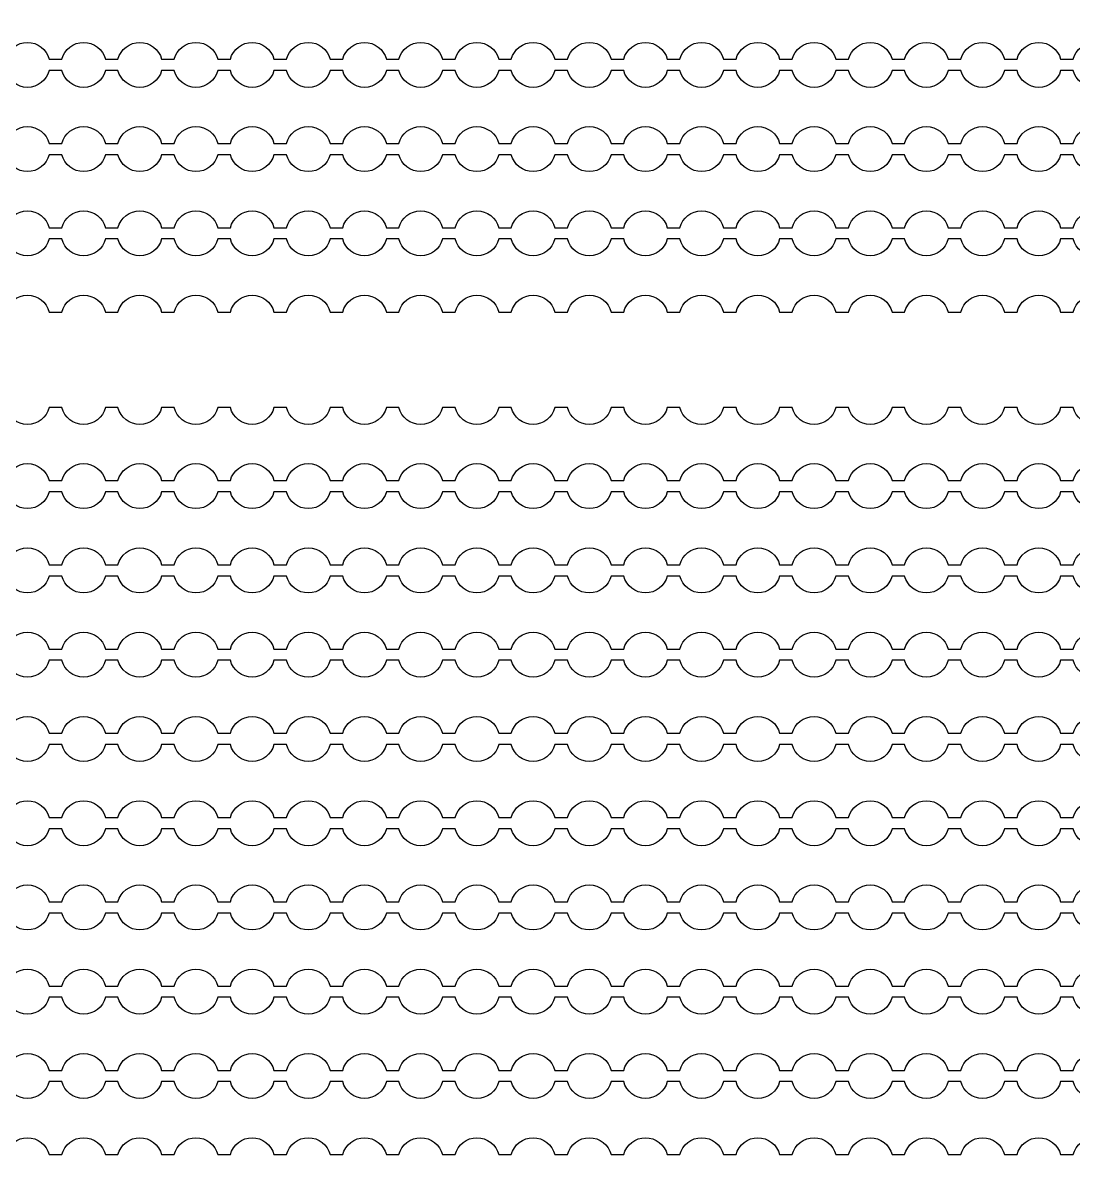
# Model space of a CAD drawing. Extents: x 4056 to 105656, y 4120 to 105720.
# Drawn here: x 64573 to 65508, y 49709 to 50721 of the extents above; entities that cross this region are included whole.
import ezdxf

# ---------------------------------------------------------------- set-up
doc = ezdxf.new("R2010")
doc.units = 13
doc.header["$MEASUREMENT"] = 0
doc.layers.add('Main Layer', color=7, linetype='Continuous', lineweight=0)

msp = doc.modelspace()

# ---------------------------------------------------------------- linework, layer by layer
for points in [[(64557.7, 50688.9, -0.774597), (64596.5, 50688.9), (64607.7, 50688.9, -0.774597), (64646.5, 50688.9), (64657.7, 50688.9, -0.774597), (64696.5, 50688.9), (64707.7, 50688.9, -0.774597), (64746.5, 50688.9), (64757.7, 50688.9, -0.774597), (64796.5, 50688.9), (64807.7, 50688.9, -0.774597), (64846.5, 50688.9), (64857.7, 50688.9, -0.774597), (64896.5, 50688.9), (64907.7, 50688.9, -0.774597), (64946.5, 50688.9), (64957.7, 50688.9, -0.774597), (64996.5, 50688.9), (65007.7, 50688.9, -0.774597), (65046.5, 50688.9), (65057.7, 50688.9, -0.774597), (65096.5, 50688.9), (65107.7, 50688.9, -0.774597), (65146.5, 50688.9), (65157.7, 50688.9, -0.774597), (65196.5, 50688.9), (65207.7, 50688.9, -0.774597), (65246.5, 50688.9), (65257.7, 50688.9, -0.774597), (65296.5, 50688.9), (65307.7, 50688.9, -0.774597), (65346.5, 50688.9), (65357.7, 50688.9, -0.774597), (65396.5, 50688.9), (65407.7, 50688.9, -0.774597), (65446.5, 50688.9), (65457.7, 50688.9, -0.774597), (65496.5, 50688.9), (65507.7, 50688.9, -0.774597), (65546.5, 50688.9)], [(65546.5, 50678.9, -0.774597), (65507.7, 50678.9), (65496.5, 50678.9, -0.774597), (65457.7, 50678.9), (65446.5, 50678.9, -0.774597), (65407.7, 50678.9), (65396.5, 50678.9, -0.774597), (65357.7, 50678.9), (65346.5, 50678.9, -0.774597), (65307.7, 50678.9), (65296.5, 50678.9, -0.774597), (65257.7, 50678.9), (65246.5, 50678.9, -0.774597), (65207.7, 50678.9), (65196.5, 50678.9, -0.774597), (65157.7, 50678.9), (65146.5, 50678.9, -0.774597), (65107.7, 50678.9), (65096.5, 50678.9, -0.774597), (65057.7, 50678.9), (65046.5, 50678.9, -0.774597), (65007.7, 50678.9), (64996.5, 50678.9, -0.774597), (64957.7, 50678.9), (64946.5, 50678.9, -0.774597), (64907.7, 50678.9), (64896.5, 50678.9, -0.774597), (64857.7, 50678.9), (64846.5, 50678.9, -0.774597), (64807.7, 50678.9), (64796.5, 50678.9, -0.774597), (64757.7, 50678.9), (64746.5, 50678.9, -0.774597), (64707.7, 50678.9), (64696.5, 50678.9, -0.774597), (64657.7, 50678.9), (64646.5, 50678.9, -0.774597), (64607.7, 50678.9), (64596.5, 50678.9, -0.774597), (64557.7, 50678.9)], [(64557.7, 50613.9, -0.774597), (64596.5, 50613.9), (64607.7, 50613.9, -0.774597), (64646.5, 50613.9), (64657.7, 50613.9, -0.774597), (64696.5, 50613.9), (64707.7, 50613.9, -0.774597), (64746.5, 50613.9), (64757.7, 50613.9, -0.774597), (64796.5, 50613.9), (64807.7, 50613.9, -0.774597), (64846.5, 50613.9), (64857.7, 50613.9, -0.774597), (64896.5, 50613.9), (64907.7, 50613.9, -0.774597), (64946.5, 50613.9), (64957.7, 50613.9, -0.774597), (64996.5, 50613.9), (65007.7, 50613.9, -0.774597), (65046.5, 50613.9), (65057.7, 50613.9, -0.774597), (65096.5, 50613.9), (65107.7, 50613.9, -0.774597), (65146.5, 50613.9), (65157.7, 50613.9, -0.774597), (65196.5, 50613.9), (65207.7, 50613.9, -0.774597), (65246.5, 50613.9), (65257.7, 50613.9, -0.774597), (65296.5, 50613.9), (65307.7, 50613.9, -0.774597), (65346.5, 50613.9), (65357.7, 50613.9, -0.774597), (65396.5, 50613.9), (65407.7, 50613.9, -0.774597), (65446.5, 50613.9), (65457.7, 50613.9, -0.774597), (65496.5, 50613.9), (65507.7, 50613.9, -0.774597), (65546.5, 50613.9)], [(65546.5, 50603.9, -0.774597), (65507.7, 50603.9), (65496.5, 50603.9, -0.774597), (65457.7, 50603.9), (65446.5, 50603.9, -0.774597), (65407.7, 50603.9), (65396.5, 50603.9, -0.774597), (65357.7, 50603.9), (65346.5, 50603.9, -0.774597), (65307.7, 50603.9), (65296.5, 50603.9, -0.774597), (65257.7, 50603.9), (65246.5, 50603.9, -0.774597), (65207.7, 50603.9), (65196.5, 50603.9, -0.774597), (65157.7, 50603.9), (65146.5, 50603.9, -0.774597), (65107.7, 50603.9), (65096.5, 50603.9, -0.774597), (65057.7, 50603.9), (65046.5, 50603.9, -0.774597), (65007.7, 50603.9), (64996.5, 50603.9, -0.774597), (64957.7, 50603.9), (64946.5, 50603.9, -0.774597), (64907.7, 50603.9), (64896.5, 50603.9, -0.774597), (64857.7, 50603.9), (64846.5, 50603.9, -0.774597), (64807.7, 50603.9), (64796.5, 50603.9, -0.774597), (64757.7, 50603.9), (64746.5, 50603.9, -0.774597), (64707.7, 50603.9), (64696.5, 50603.9, -0.774597), (64657.7, 50603.9), (64646.5, 50603.9, -0.774597), (64607.7, 50603.9), (64596.5, 50603.9, -0.774597), (64557.7, 50603.9)], [(64557.7, 50538.9, -0.774597), (64596.5, 50538.9), (64607.7, 50538.9, -0.774597), (64646.5, 50538.9), (64657.7, 50538.9, -0.774597), (64696.5, 50538.9), (64707.7, 50538.9, -0.774597), (64746.5, 50538.9), (64757.7, 50538.9, -0.774597), (64796.5, 50538.9), (64807.7, 50538.9, -0.774597), (64846.5, 50538.9), (64857.7, 50538.9, -0.774597), (64896.5, 50538.9), (64907.7, 50538.9, -0.774597), (64946.5, 50538.9), (64957.7, 50538.9, -0.774597), (64996.5, 50538.9), (65007.7, 50538.9, -0.774597), (65046.5, 50538.9), (65057.7, 50538.9, -0.774597), (65096.5, 50538.9), (65107.7, 50538.9, -0.774597), (65146.5, 50538.9), (65157.7, 50538.9, -0.774597), (65196.5, 50538.9), (65207.7, 50538.9, -0.774597), (65246.5, 50538.9), (65257.7, 50538.9, -0.774597), (65296.5, 50538.9), (65307.7, 50538.9, -0.774597), (65346.5, 50538.9), (65357.7, 50538.9, -0.774597), (65396.5, 50538.9), (65407.7, 50538.9, -0.774597), (65446.5, 50538.9), (65457.7, 50538.9, -0.774597), (65496.5, 50538.9), (65507.7, 50538.9, -0.774597), (65546.5, 50538.9)], [(65546.5, 50528.9, -0.774597), (65507.7, 50528.9), (65496.5, 50528.9, -0.774597), (65457.7, 50528.9), (65446.5, 50528.9, -0.774597), (65407.7, 50528.9), (65396.5, 50528.9, -0.774597), (65357.7, 50528.9), (65346.5, 50528.9, -0.774597), (65307.7, 50528.9), (65296.5, 50528.9, -0.774597), (65257.7, 50528.9), (65246.5, 50528.9, -0.774597), (65207.7, 50528.9), (65196.5, 50528.9, -0.774597), (65157.7, 50528.9), (65146.5, 50528.9, -0.774597), (65107.7, 50528.9), (65096.5, 50528.9, -0.774597), (65057.7, 50528.9), (65046.5, 50528.9, -0.774597), (65007.7, 50528.9), (64996.5, 50528.9, -0.774597), (64957.7, 50528.9), (64946.5, 50528.9, -0.774597), (64907.7, 50528.9), (64896.5, 50528.9, -0.774597), (64857.7, 50528.9), (64846.5, 50528.9, -0.774597), (64807.7, 50528.9), (64796.5, 50528.9, -0.774597), (64757.7, 50528.9), (64746.5, 50528.9, -0.774597), (64707.7, 50528.9), (64696.5, 50528.9, -0.774597), (64657.7, 50528.9), (64646.5, 50528.9, -0.774597), (64607.7, 50528.9), (64596.5, 50528.9, -0.774597), (64557.7, 50528.9)], [(64557.7, 50463.9, -0.774597), (64596.5, 50463.9), (64607.7, 50463.9, -0.774597), (64646.5, 50463.9), (64657.7, 50463.9, -0.774597), (64696.5, 50463.9), (64707.7, 50463.9, -0.774597), (64746.5, 50463.9), (64757.7, 50463.9, -0.774597), (64796.5, 50463.9), (64807.7, 50463.9, -0.774597), (64846.5, 50463.9), (64857.7, 50463.9, -0.774597), (64896.5, 50463.9), (64907.7, 50463.9, -0.774597), (64946.5, 50463.9), (64957.7, 50463.9, -0.774597), (64996.5, 50463.9), (65007.7, 50463.9, -0.774597), (65046.5, 50463.9), (65057.7, 50463.9, -0.774597), (65096.5, 50463.9), (65107.7, 50463.9, -0.774597), (65146.5, 50463.9), (65157.7, 50463.9, -0.774597), (65196.5, 50463.9), (65207.7, 50463.9, -0.774597), (65246.5, 50463.9), (65257.7, 50463.9, -0.774597), (65296.5, 50463.9), (65307.7, 50463.9, -0.774597), (65346.5, 50463.9), (65357.7, 50463.9, -0.774597), (65396.5, 50463.9), (65407.7, 50463.9, -0.774597), (65446.5, 50463.9), (65457.7, 50463.9, -0.774597), (65496.5, 50463.9), (65507.7, 50463.9, -0.774597), (65546.5, 50463.9)], [(65546.5, 50378.9, -0.774597), (65507.7, 50378.9), (65496.5, 50378.9, -0.774597), (65457.7, 50378.9), (65446.5, 50378.9, -0.774597), (65407.7, 50378.9), (65396.5, 50378.9, -0.774597), (65357.7, 50378.9), (65346.5, 50378.9, -0.774597), (65307.7, 50378.9), (65296.5, 50378.9, -0.774597), (65257.7, 50378.9), (65246.5, 50378.9, -0.774597), (65207.7, 50378.9), (65196.5, 50378.9, -0.774597), (65157.7, 50378.9), (65146.5, 50378.9, -0.774597), (65107.7, 50378.9), (65096.5, 50378.9, -0.774597), (65057.7, 50378.9), (65046.5, 50378.9, -0.774597), (65007.7, 50378.9), (64996.5, 50378.9, -0.774597), (64957.7, 50378.9), (64946.5, 50378.9, -0.774597), (64907.7, 50378.9), (64896.5, 50378.9, -0.774597), (64857.7, 50378.9), (64846.5, 50378.9, -0.774597), (64807.7, 50378.9), (64796.5, 50378.9, -0.774597), (64757.7, 50378.9), (64746.5, 50378.9, -0.774597), (64707.7, 50378.9), (64696.5, 50378.9, -0.774597), (64657.7, 50378.9), (64646.5, 50378.9, -0.774597), (64607.7, 50378.9), (64596.5, 50378.9, -0.774597), (64557.7, 50378.9)], [(64557.7, 50313.9, -0.774597), (64596.5, 50313.9), (64607.7, 50313.9, -0.774597), (64646.5, 50313.9), (64657.7, 50313.9, -0.774597), (64696.5, 50313.9), (64707.7, 50313.9, -0.774597), (64746.5, 50313.9), (64757.7, 50313.9, -0.774597), (64796.5, 50313.9), (64807.7, 50313.9, -0.774597), (64846.5, 50313.9), (64857.7, 50313.9, -0.774597), (64896.5, 50313.9), (64907.7, 50313.9, -0.774597), (64946.5, 50313.9), (64957.7, 50313.9, -0.774597), (64996.5, 50313.9), (65007.7, 50313.9, -0.774597), (65046.5, 50313.9), (65057.7, 50313.9, -0.774597), (65096.5, 50313.9), (65107.7, 50313.9, -0.774597), (65146.5, 50313.9), (65157.7, 50313.9, -0.774597), (65196.5, 50313.9), (65207.7, 50313.9, -0.774597), (65246.5, 50313.9), (65257.7, 50313.9, -0.774597), (65296.5, 50313.9), (65307.7, 50313.9, -0.774597), (65346.5, 50313.9), (65357.7, 50313.9, -0.774597), (65396.5, 50313.9), (65407.7, 50313.9, -0.774597), (65446.5, 50313.9), (65457.7, 50313.9, -0.774597), (65496.5, 50313.9), (65507.7, 50313.9, -0.774597), (65546.5, 50313.9)], [(65546.5, 50303.9, -0.774597), (65507.7, 50303.9), (65496.5, 50303.9, -0.774597), (65457.7, 50303.9), (65446.5, 50303.9, -0.774597), (65407.7, 50303.9), (65396.5, 50303.9, -0.774597), (65357.7, 50303.9), (65346.5, 50303.9, -0.774597), (65307.7, 50303.9), (65296.5, 50303.9, -0.774597), (65257.7, 50303.9), (65246.5, 50303.9, -0.774597), (65207.7, 50303.9), (65196.5, 50303.9, -0.774597), (65157.7, 50303.9), (65146.5, 50303.9, -0.774597), (65107.7, 50303.9), (65096.5, 50303.9, -0.774597), (65057.7, 50303.9), (65046.5, 50303.9, -0.774597), (65007.7, 50303.9), (64996.5, 50303.9, -0.774597), (64957.7, 50303.9), (64946.5, 50303.9, -0.774597), (64907.7, 50303.9), (64896.5, 50303.9, -0.774597), (64857.7, 50303.9), (64846.5, 50303.9, -0.774597), (64807.7, 50303.9), (64796.5, 50303.9, -0.774597), (64757.7, 50303.9), (64746.5, 50303.9, -0.774597), (64707.7, 50303.9), (64696.5, 50303.9, -0.774597), (64657.7, 50303.9), (64646.5, 50303.9, -0.774597), (64607.7, 50303.9), (64596.5, 50303.9, -0.774597), (64557.7, 50303.9)], [(64557.7, 50238.9, -0.774597), (64596.5, 50238.9), (64607.7, 50238.9, -0.774597), (64646.5, 50238.9), (64657.7, 50238.9, -0.774597), (64696.5, 50238.9), (64707.7, 50238.9, -0.774597), (64746.5, 50238.9), (64757.7, 50238.9, -0.774597), (64796.5, 50238.9), (64807.7, 50238.9, -0.774597), (64846.5, 50238.9), (64857.7, 50238.9, -0.774597), (64896.5, 50238.9), (64907.7, 50238.9, -0.774597), (64946.5, 50238.9), (64957.7, 50238.9, -0.774597), (64996.5, 50238.9), (65007.7, 50238.9, -0.774597), (65046.5, 50238.9), (65057.7, 50238.9, -0.774597), (65096.5, 50238.9), (65107.7, 50238.9, -0.774597), (65146.5, 50238.9), (65157.7, 50238.9, -0.774597), (65196.5, 50238.9), (65207.7, 50238.9, -0.774597), (65246.5, 50238.9), (65257.7, 50238.9, -0.774597), (65296.5, 50238.9), (65307.7, 50238.9, -0.774597), (65346.5, 50238.9), (65357.7, 50238.9, -0.774597), (65396.5, 50238.9), (65407.7, 50238.9, -0.774597), (65446.5, 50238.9), (65457.7, 50238.9, -0.774597), (65496.5, 50238.9), (65507.7, 50238.9, -0.774597), (65546.5, 50238.9)], [(65546.5, 50228.9, -0.774597), (65507.7, 50228.9), (65496.5, 50228.9, -0.774597), (65457.7, 50228.9), (65446.5, 50228.9, -0.774597), (65407.7, 50228.9), (65396.5, 50228.9, -0.774597), (65357.7, 50228.9), (65346.5, 50228.9, -0.774597), (65307.7, 50228.9), (65296.5, 50228.9, -0.774597), (65257.7, 50228.9), (65246.5, 50228.9, -0.774597), (65207.7, 50228.9), (65196.5, 50228.9, -0.774597), (65157.7, 50228.9), (65146.5, 50228.9, -0.774597), (65107.7, 50228.9), (65096.5, 50228.9, -0.774597), (65057.7, 50228.9), (65046.5, 50228.9, -0.774597), (65007.7, 50228.9), (64996.5, 50228.9, -0.774597), (64957.7, 50228.9), (64946.5, 50228.9, -0.774597), (64907.7, 50228.9), (64896.5, 50228.9, -0.774597), (64857.7, 50228.9), (64846.5, 50228.9, -0.774597), (64807.7, 50228.9), (64796.5, 50228.9, -0.774597), (64757.7, 50228.9), (64746.5, 50228.9, -0.774597), (64707.7, 50228.9), (64696.5, 50228.9, -0.774597), (64657.7, 50228.9), (64646.5, 50228.9, -0.774597), (64607.7, 50228.9), (64596.5, 50228.9, -0.774597), (64557.7, 50228.9)], [(64557.7, 50163.9, -0.774597), (64596.5, 50163.9), (64607.7, 50163.9, -0.774597), (64646.5, 50163.9), (64657.7, 50163.9, -0.774597), (64696.5, 50163.9), (64707.7, 50163.9, -0.774597), (64746.5, 50163.9), (64757.7, 50163.9, -0.774597), (64796.5, 50163.9), (64807.7, 50163.9, -0.774597), (64846.5, 50163.9), (64857.7, 50163.9, -0.774597), (64896.5, 50163.9), (64907.7, 50163.9, -0.774597), (64946.5, 50163.9), (64957.7, 50163.9, -0.774597), (64996.5, 50163.9), (65007.7, 50163.9, -0.774597), (65046.5, 50163.9), (65057.7, 50163.9, -0.774597), (65096.5, 50163.9), (65107.7, 50163.9, -0.774597), (65146.5, 50163.9), (65157.7, 50163.9, -0.774597), (65196.5, 50163.9), (65207.7, 50163.9, -0.774597), (65246.5, 50163.9), (65257.7, 50163.9, -0.774597), (65296.5, 50163.9), (65307.7, 50163.9, -0.774597), (65346.5, 50163.9), (65357.7, 50163.9, -0.774597), (65396.5, 50163.9), (65407.7, 50163.9, -0.774597), (65446.5, 50163.9), (65457.7, 50163.9, -0.774597), (65496.5, 50163.9), (65507.7, 50163.9, -0.774597), (65546.5, 50163.9)], [(65546.5, 50153.9, -0.774597), (65507.7, 50153.9), (65496.5, 50153.9, -0.774597), (65457.7, 50153.9), (65446.5, 50153.9, -0.774597), (65407.7, 50153.9), (65396.5, 50153.9, -0.774597), (65357.7, 50153.9), (65346.5, 50153.9, -0.774597), (65307.7, 50153.9), (65296.5, 50153.9, -0.774597), (65257.7, 50153.9), (65246.5, 50153.9, -0.774597), (65207.7, 50153.9), (65196.5, 50153.9, -0.774597), (65157.7, 50153.9), (65146.5, 50153.9, -0.774597), (65107.7, 50153.9), (65096.5, 50153.9, -0.774597), (65057.7, 50153.9), (65046.5, 50153.9, -0.774597), (65007.7, 50153.9), (64996.5, 50153.9, -0.774597), (64957.7, 50153.9), (64946.5, 50153.9, -0.774597), (64907.7, 50153.9), (64896.5, 50153.9, -0.774597), (64857.7, 50153.9), (64846.5, 50153.9, -0.774597), (64807.7, 50153.9), (64796.5, 50153.9, -0.774597), (64757.7, 50153.9), (64746.5, 50153.9, -0.774597), (64707.7, 50153.9), (64696.5, 50153.9, -0.774597), (64657.7, 50153.9), (64646.5, 50153.9, -0.774597), (64607.7, 50153.9), (64596.5, 50153.9, -0.774597), (64557.7, 50153.9)], [(64557.7, 50088.9, -0.774597), (64596.5, 50088.9), (64607.7, 50088.9, -0.774597), (64646.5, 50088.9), (64657.7, 50088.9, -0.774597), (64696.5, 50088.9), (64707.7, 50088.9, -0.774597), (64746.5, 50088.9), (64757.7, 50088.9, -0.774597), (64796.5, 50088.9), (64807.7, 50088.9, -0.774597), (64846.5, 50088.9), (64857.7, 50088.9, -0.774597), (64896.5, 50088.9), (64907.7, 50088.9, -0.774597), (64946.5, 50088.9), (64957.7, 50088.9, -0.774597), (64996.5, 50088.9), (65007.7, 50088.9, -0.774597), (65046.5, 50088.9), (65057.7, 50088.9, -0.774597), (65096.5, 50088.9), (65107.7, 50088.9, -0.774597), (65146.5, 50088.9), (65157.7, 50088.9, -0.774597), (65196.5, 50088.9), (65207.7, 50088.9, -0.774597), (65246.5, 50088.9), (65257.7, 50088.9, -0.774597), (65296.5, 50088.9), (65307.7, 50088.9, -0.774597), (65346.5, 50088.9), (65357.7, 50088.9, -0.774597), (65396.5, 50088.9), (65407.7, 50088.9, -0.774597), (65446.5, 50088.9), (65457.7, 50088.9, -0.774597), (65496.5, 50088.9), (65507.7, 50088.9, -0.774597), (65546.5, 50088.9)], [(65546.5, 50078.9, -0.774597), (65507.7, 50078.9), (65496.5, 50078.9, -0.774597), (65457.7, 50078.9), (65446.5, 50078.9, -0.774597), (65407.7, 50078.9), (65396.5, 50078.9, -0.774597), (65357.7, 50078.9), (65346.5, 50078.9, -0.774597), (65307.7, 50078.9), (65296.5, 50078.9, -0.774597), (65257.7, 50078.9), (65246.5, 50078.9, -0.774597), (65207.7, 50078.9), (65196.5, 50078.9, -0.774597), (65157.7, 50078.9), (65146.5, 50078.9, -0.774597), (65107.7, 50078.9), (65096.5, 50078.9, -0.774597), (65057.7, 50078.9), (65046.5, 50078.9, -0.774597), (65007.7, 50078.9), (64996.5, 50078.9, -0.774597), (64957.7, 50078.9), (64946.5, 50078.9, -0.774597), (64907.7, 50078.9), (64896.5, 50078.9, -0.774597), (64857.7, 50078.9), (64846.5, 50078.9, -0.774597), (64807.7, 50078.9), (64796.5, 50078.9, -0.774597), (64757.7, 50078.9), (64746.5, 50078.9, -0.774597), (64707.7, 50078.9), (64696.5, 50078.9, -0.774597), (64657.7, 50078.9), (64646.5, 50078.9, -0.774597), (64607.7, 50078.9), (64596.5, 50078.9, -0.774597), (64557.7, 50078.9)], [(64557.7, 50013.9, -0.774597), (64596.5, 50013.9), (64607.7, 50013.9, -0.774597), (64646.5, 50013.9), (64657.7, 50013.9, -0.774597), (64696.5, 50013.9), (64707.7, 50013.9, -0.774597), (64746.5, 50013.9), (64757.7, 50013.9, -0.774597), (64796.5, 50013.9), (64807.7, 50013.9, -0.774597), (64846.5, 50013.9), (64857.7, 50013.9, -0.774597), (64896.5, 50013.9), (64907.7, 50013.9, -0.774597), (64946.5, 50013.9), (64957.7, 50013.9, -0.774597), (64996.5, 50013.9), (65007.7, 50013.9, -0.774597), (65046.5, 50013.9), (65057.7, 50013.9, -0.774597), (65096.5, 50013.9), (65107.7, 50013.9, -0.774597), (65146.5, 50013.9), (65157.7, 50013.9, -0.774597), (65196.5, 50013.9), (65207.7, 50013.9, -0.774597), (65246.5, 50013.9), (65257.7, 50013.9, -0.774597), (65296.5, 50013.9), (65307.7, 50013.9, -0.774597), (65346.5, 50013.9), (65357.7, 50013.9, -0.774597), (65396.5, 50013.9), (65407.7, 50013.9, -0.774597), (65446.5, 50013.9), (65457.7, 50013.9, -0.774597), (65496.5, 50013.9), (65507.7, 50013.9, -0.774597), (65546.5, 50013.9)], [(65546.5, 50003.9, -0.774597), (65507.7, 50003.9), (65496.5, 50003.9, -0.774597), (65457.7, 50003.9), (65446.5, 50003.9, -0.774597), (65407.7, 50003.9), (65396.5, 50003.9, -0.774597), (65357.7, 50003.9), (65346.5, 50003.9, -0.774597), (65307.7, 50003.9), (65296.5, 50003.9, -0.774597), (65257.7, 50003.9), (65246.5, 50003.9, -0.774597), (65207.7, 50003.9), (65196.5, 50003.9, -0.774597), (65157.7, 50003.9), (65146.5, 50003.9, -0.774597), (65107.7, 50003.9), (65096.5, 50003.9, -0.774597), (65057.7, 50003.9), (65046.5, 50003.9, -0.774597), (65007.7, 50003.9), (64996.5, 50003.9, -0.774597), (64957.7, 50003.9), (64946.5, 50003.9, -0.774597), (64907.7, 50003.9), (64896.5, 50003.9, -0.774597), (64857.7, 50003.9), (64846.5, 50003.9, -0.774597), (64807.7, 50003.9), (64796.5, 50003.9, -0.774597), (64757.7, 50003.9), (64746.5, 50003.9, -0.774597), (64707.7, 50003.9), (64696.5, 50003.9, -0.774597), (64657.7, 50003.9), (64646.5, 50003.9, -0.774597), (64607.7, 50003.9), (64596.5, 50003.9, -0.774597), (64557.7, 50003.9)], [(64557.7, 49938.9, -0.774597), (64596.5, 49938.9), (64607.7, 49938.9, -0.774597), (64646.5, 49938.9), (64657.7, 49938.9, -0.774597), (64696.5, 49938.9), (64707.7, 49938.9, -0.774597), (64746.5, 49938.9), (64757.7, 49938.9, -0.774597), (64796.5, 49938.9), (64807.7, 49938.9, -0.774597), (64846.5, 49938.9), (64857.7, 49938.9, -0.774597), (64896.5, 49938.9), (64907.7, 49938.9, -0.774597), (64946.5, 49938.9), (64957.7, 49938.9, -0.774597), (64996.5, 49938.9), (65007.7, 49938.9, -0.774597), (65046.5, 49938.9), (65057.7, 49938.9, -0.774597), (65096.5, 49938.9), (65107.7, 49938.9, -0.774597), (65146.5, 49938.9), (65157.7, 49938.9, -0.774597), (65196.5, 49938.9), (65207.7, 49938.9, -0.774597), (65246.5, 49938.9), (65257.7, 49938.9, -0.774597), (65296.5, 49938.9), (65307.7, 49938.9, -0.774597), (65346.5, 49938.9), (65357.7, 49938.9, -0.774597), (65396.5, 49938.9), (65407.7, 49938.9, -0.774597), (65446.5, 49938.9), (65457.7, 49938.9, -0.774597), (65496.5, 49938.9), (65507.7, 49938.9, -0.774597), (65546.5, 49938.9)], [(65546.5, 49928.9, -0.774597), (65507.7, 49928.9), (65496.5, 49928.9, -0.774597), (65457.7, 49928.9), (65446.5, 49928.9, -0.774597), (65407.7, 49928.9), (65396.5, 49928.9, -0.774597), (65357.7, 49928.9), (65346.5, 49928.9, -0.774597), (65307.7, 49928.9), (65296.5, 49928.9, -0.774597), (65257.7, 49928.9), (65246.5, 49928.9, -0.774597), (65207.7, 49928.9), (65196.5, 49928.9, -0.774597), (65157.7, 49928.9), (65146.5, 49928.9, -0.774597), (65107.7, 49928.9), (65096.5, 49928.9, -0.774597), (65057.7, 49928.9), (65046.5, 49928.9, -0.774597), (65007.7, 49928.9), (64996.5, 49928.9, -0.774597), (64957.7, 49928.9), (64946.5, 49928.9, -0.774597), (64907.7, 49928.9), (64896.5, 49928.9, -0.774597), (64857.7, 49928.9), (64846.5, 49928.9, -0.774597), (64807.7, 49928.9), (64796.5, 49928.9, -0.774597), (64757.7, 49928.9), (64746.5, 49928.9, -0.774597), (64707.7, 49928.9), (64696.5, 49928.9, -0.774597), (64657.7, 49928.9), (64646.5, 49928.9, -0.774597), (64607.7, 49928.9), (64596.5, 49928.9, -0.774597), (64557.7, 49928.9)], [(64557.7, 49863.9, -0.774597), (64596.5, 49863.9), (64607.7, 49863.9, -0.774597), (64646.5, 49863.9), (64657.7, 49863.9, -0.774597), (64696.5, 49863.9), (64707.7, 49863.9, -0.774597), (64746.5, 49863.9), (64757.7, 49863.9, -0.774597), (64796.5, 49863.9), (64807.7, 49863.9, -0.774597), (64846.5, 49863.9), (64857.7, 49863.9, -0.774597), (64896.5, 49863.9), (64907.7, 49863.9, -0.774597), (64946.5, 49863.9), (64957.7, 49863.9, -0.774597), (64996.5, 49863.9), (65007.7, 49863.9, -0.774597), (65046.5, 49863.9), (65057.7, 49863.9, -0.774597), (65096.5, 49863.9), (65107.7, 49863.9, -0.774597), (65146.5, 49863.9), (65157.7, 49863.9, -0.774597), (65196.5, 49863.9), (65207.7, 49863.9, -0.774597), (65246.5, 49863.9), (65257.7, 49863.9, -0.774597), (65296.5, 49863.9), (65307.7, 49863.9, -0.774597), (65346.5, 49863.9), (65357.7, 49863.9, -0.774597), (65396.5, 49863.9), (65407.7, 49863.9, -0.774597), (65446.5, 49863.9), (65457.7, 49863.9, -0.774597), (65496.5, 49863.9), (65507.7, 49863.9, -0.774597), (65546.5, 49863.9)], [(65546.5, 49853.9, -0.774597), (65507.7, 49853.9), (65496.5, 49853.9, -0.774597), (65457.7, 49853.9), (65446.5, 49853.9, -0.774597), (65407.7, 49853.9), (65396.5, 49853.9, -0.774597), (65357.7, 49853.9), (65346.5, 49853.9, -0.774597), (65307.7, 49853.9), (65296.5, 49853.9, -0.774597), (65257.7, 49853.9), (65246.5, 49853.9, -0.774597), (65207.7, 49853.9), (65196.5, 49853.9, -0.774597), (65157.7, 49853.9), (65146.5, 49853.9, -0.774597), (65107.7, 49853.9), (65096.5, 49853.9, -0.774597), (65057.7, 49853.9), (65046.5, 49853.9, -0.774597), (65007.7, 49853.9), (64996.5, 49853.9, -0.774597), (64957.7, 49853.9), (64946.5, 49853.9, -0.774597), (64907.7, 49853.9), (64896.5, 49853.9, -0.774597), (64857.7, 49853.9), (64846.5, 49853.9, -0.774597), (64807.7, 49853.9), (64796.5, 49853.9, -0.774597), (64757.7, 49853.9), (64746.5, 49853.9, -0.774597), (64707.7, 49853.9), (64696.5, 49853.9, -0.774597), (64657.7, 49853.9), (64646.5, 49853.9, -0.774597), (64607.7, 49853.9), (64596.5, 49853.9, -0.774597), (64557.7, 49853.9)], [(64557.7, 49788.9, -0.774597), (64596.5, 49788.9), (64607.7, 49788.9, -0.774597), (64646.5, 49788.9), (64657.7, 49788.9, -0.774597), (64696.5, 49788.9), (64707.7, 49788.9, -0.774597), (64746.5, 49788.9), (64757.7, 49788.9, -0.774597), (64796.5, 49788.9), (64807.7, 49788.9, -0.774597), (64846.5, 49788.9), (64857.7, 49788.9, -0.774597), (64896.5, 49788.9), (64907.7, 49788.9, -0.774597), (64946.5, 49788.9), (64957.7, 49788.9, -0.774597), (64996.5, 49788.9), (65007.7, 49788.9, -0.774597), (65046.5, 49788.9), (65057.7, 49788.9, -0.774597), (65096.5, 49788.9), (65107.7, 49788.9, -0.774597), (65146.5, 49788.9), (65157.7, 49788.9, -0.774597), (65196.5, 49788.9), (65207.7, 49788.9, -0.774597), (65246.5, 49788.9), (65257.7, 49788.9, -0.774597), (65296.5, 49788.9), (65307.7, 49788.9, -0.774597), (65346.5, 49788.9), (65357.7, 49788.9, -0.774597), (65396.5, 49788.9), (65407.7, 49788.9, -0.774597), (65446.5, 49788.9), (65457.7, 49788.9, -0.774597), (65496.5, 49788.9), (65507.7, 49788.9, -0.774597), (65546.5, 49788.9)], [(65546.5, 49778.9, -0.774597), (65507.7, 49778.9), (65496.5, 49778.9, -0.774597), (65457.7, 49778.9), (65446.5, 49778.9, -0.774597), (65407.7, 49778.9), (65396.5, 49778.9, -0.774597), (65357.7, 49778.9), (65346.5, 49778.9, -0.774597), (65307.7, 49778.9), (65296.5, 49778.9, -0.774597), (65257.7, 49778.9), (65246.5, 49778.9, -0.774597), (65207.7, 49778.9), (65196.5, 49778.9, -0.774597), (65157.7, 49778.9), (65146.5, 49778.9, -0.774597), (65107.7, 49778.9), (65096.5, 49778.9, -0.774597), (65057.7, 49778.9), (65046.5, 49778.9, -0.774597), (65007.7, 49778.9), (64996.5, 49778.9, -0.774597), (64957.7, 49778.9), (64946.5, 49778.9, -0.774597), (64907.7, 49778.9), (64896.5, 49778.9, -0.774597), (64857.7, 49778.9), (64846.5, 49778.9, -0.774597), (64807.7, 49778.9), (64796.5, 49778.9, -0.774597), (64757.7, 49778.9), (64746.5, 49778.9, -0.774597), (64707.7, 49778.9), (64696.5, 49778.9, -0.774597), (64657.7, 49778.9), (64646.5, 49778.9, -0.774597), (64607.7, 49778.9), (64596.5, 49778.9, -0.774597), (64557.7, 49778.9)], [(64557.7, 49713.9, -0.774597), (64596.5, 49713.9), (64607.7, 49713.9, -0.774597), (64646.5, 49713.9), (64657.7, 49713.9, -0.774597), (64696.5, 49713.9), (64707.7, 49713.9, -0.774597), (64746.5, 49713.9), (64757.7, 49713.9, -0.774597), (64796.5, 49713.9), (64807.7, 49713.9, -0.774597), (64846.5, 49713.9), (64857.7, 49713.9, -0.774597), (64896.5, 49713.9), (64907.7, 49713.9, -0.774597), (64946.5, 49713.9), (64957.7, 49713.9, -0.774597), (64996.5, 49713.9), (65007.7, 49713.9, -0.774597), (65046.5, 49713.9), (65057.7, 49713.9, -0.774597), (65096.5, 49713.9), (65107.7, 49713.9, -0.774597), (65146.5, 49713.9), (65157.7, 49713.9, -0.774597), (65196.5, 49713.9), (65207.7, 49713.9, -0.774597), (65246.5, 49713.9), (65257.7, 49713.9, -0.774597), (65296.5, 49713.9), (65307.7, 49713.9, -0.774597), (65346.5, 49713.9), (65357.7, 49713.9, -0.774597), (65396.5, 49713.9), (65407.7, 49713.9, -0.774597), (65446.5, 49713.9), (65457.7, 49713.9, -0.774597), (65496.5, 49713.9), (65507.7, 49713.9, -0.774597), (65546.5, 49713.9)]]:
    msp.add_lwpolyline(points, format="xyb")
at = {"layer": 'Main Layer'}
msp.add_circle((54856, 54920.5), 50800, dxfattribs=at)

doc.saveas('drawing.dxf')
